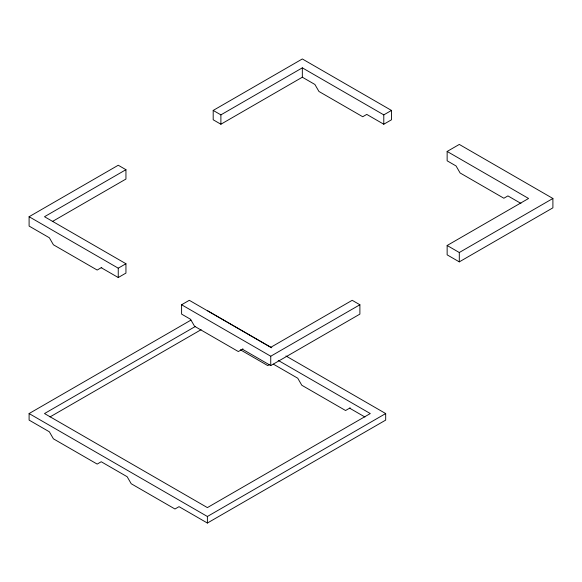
<?xml version="1.0" encoding="UTF-8"?>
<svg xmlns="http://www.w3.org/2000/svg" width="582" height="582" viewBox="0 0 582 582"><rect width="100%" height="100%" fill="white"/><g stroke="black" fill="none" stroke-linecap="round" stroke-linejoin="round"><path stroke-width="0.87" d="M101.792 267.385L97.172 270.048L53.413 244.782L49.361 237.769L29.1 226.071L29.1 216.715L118.248 165.244L125.945 169.689L125.945 179.045L52.329 221.546M213.194 110.427L302.334 58.957L391.482 110.427L391.482 119.783L383.785 124.228L366.769 114.407L362.717 116.742L318.951 91.476L314.898 84.463L302.334 77.21L220.891 124.228L213.194 119.783L213.194 110.427L220.891 114.872L302.334 67.847L383.785 114.872L391.482 110.427M125.945 169.689L44.501 216.715L125.945 263.733L125.945 273.089L118.248 277.534L101.224 267.713M29.1 216.715L118.248 268.178L125.945 263.733M242.949 348.88L238.329 351.55L194.57 326.284L190.518 319.263L181.599 314.113L181.599 304.757L189.303 300.312L270.746 347.338L352.197 300.312L359.894 304.757L359.894 314.113L270.746 365.583L242.381 349.207M447.143 151.451L459.3 144.431L552.9 198.477L552.9 207.832L459.3 261.871L447.143 254.851L447.143 245.495L528.587 198.477L447.143 151.451L447.143 160.807L456.055 165.957L460.107 172.97L503.867 198.236L507.919 195.901L520.934 203.409M285.937 355.966L385.684 413.555L385.684 420.102L207.388 523.043L179.023 506.667L174.971 509.003L131.212 483.737L127.16 476.723L101.224 461.744L97.172 464.087L53.413 438.821L49.361 431.8L29.1 420.102L29.1 413.555L190.896 320.144M195.588 326.327L44.501 413.555L207.388 507.599L370.283 413.555L278.218 360.396M50.008 416.923L201.096 329.696M181.599 304.757L270.746 356.228L359.894 304.757M447.143 245.495L459.3 252.515L552.9 198.477M269.306 364.71L267.764 365.598L240.417 349.804M350.189 407.844L345.57 410.514L301.803 385.248L297.751 378.227L273.387 364.165M29.1 413.555L207.388 516.489L385.684 413.555M207.388 310.621L271.794 347.803M349.622 408.171L364.929 417.01M459.3 252.515L459.3 261.871M383.785 114.872L383.785 124.228M302.334 67.847L302.334 77.21M270.746 356.228L270.746 365.583M220.891 114.872L220.891 124.228M207.388 516.489L207.388 523.043M118.248 268.178L118.248 277.534"/></g></svg>
